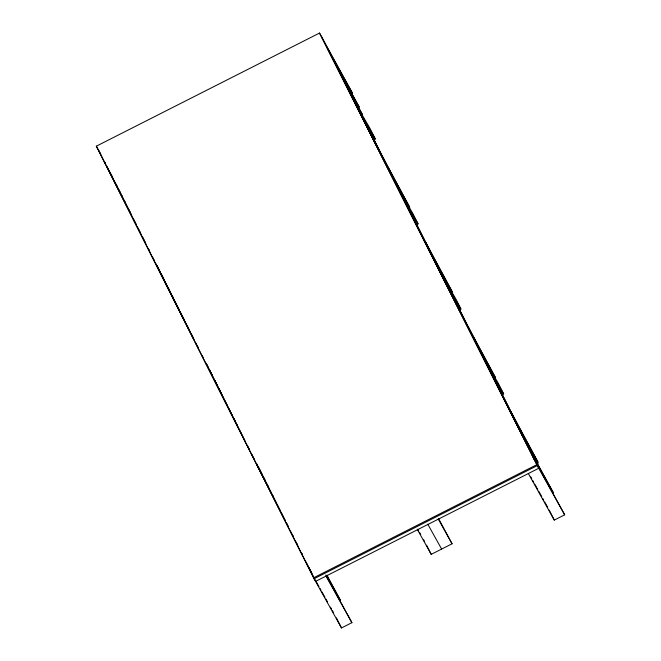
<?xml version="1.0" encoding="UTF-8"?>
<svg xmlns="http://www.w3.org/2000/svg" width="661" height="661" viewBox="0 0 661 661"><rect width="100%" height="100%" fill="white"/><g stroke="black" fill="none" stroke-linecap="round" stroke-linejoin="round"><path stroke-width="0.99" d="M319.519 33.05L537.286 465.6L314.091 578.739L96.324 146.18L319.519 33.05L352.487 93.251L326.575 46.691M373.581 139.851L375.316 138.967L370.234 128.862L358.031 107.85M416.314 224.74L418.049 223.856L412.96 213.751L400.756 192.748M459.18 309.918L460.915 309.034L455.834 298.929L443.63 277.917M501.914 394.807L503.649 393.923L498.559 383.818L486.356 362.815M417.372 529.478L431.212 554.356L452.05 543.796L438.573 518.621M528.354 473.54L554.265 520.1L564.676 514.82L536.782 464.691L313.587 577.821L341.481 627.95L351.9 622.67L325.898 574.996M363.112 117.964L375.316 138.967M405.837 202.853L418.049 223.856M448.712 288.031L460.915 309.034M491.445 372.92L503.649 393.923M328.071 49.6L333.119 59.226M332.954 58.928L359.287 107.198L338.027 69M341.679 75.784L339.523 71.909L526.586 443.457M344.406 81.229L362.286 114.312L349.471 91.301M350.966 94.209L353.123 98.084M390.948 173.636L393.105 177.512L352.957 97.787M393.7 179.106L395.856 182.973M433.674 258.525L435.83 262.4L395.683 182.676M436.574 264.276L438.73 268.151M476.548 343.703L478.704 347.579L438.557 267.845M479.299 349.173L481.456 353.04M519.273 428.592L521.43 432.468L481.282 352.743M520.1 430.286L537.971 463.369L525.165 440.358M521.992 434.674L522.892 436.293M526.073 442.54L528.23 446.415L341.506 75.478M526.9 444.242L553.232 492.511L531.965 454.314M532.873 456.495L535.03 460.37L532.138 454.611M533.7 458.189L564.676 514.82M530.758 476.895L531.75 478.688M532.749 480.481L533.749 482.274M534.741 484.059L537.732 489.429M538.732 491.222L541.723 496.593M542.714 498.386L543.714 500.179M544.705 501.972L547.696 507.342M438.202 518.926L452.05 543.796M427.783 524.206L441.631 549.076M417.735 529.18L418.727 530.957M419.718 532.733L420.71 534.509M423.676 539.847L424.659 541.623M96.324 146.18L100.803 154.228M104.372 161.614L105.372 163.407M104.876 162.73L105.38 163.647M109.759 172.058L112.725 177.388M114.824 182.13L117.303 186.576M326.972 575.186L340.448 600.362L326.6 575.491M325.989 576.111L351.9 622.67M308.77 567.444L311.736 572.773M309.679 569.625L311.67 573.194M310.496 571.319L314.983 579.383M315.983 581.168L318.974 586.547M319.965 588.331L320.965 590.124M321.965 591.917L324.956 597.288M325.947 599.081L327.443 601.766M330.434 607.137L331.434 608.921M332.425 610.714L333.425 612.507M382.777 157.029L409.729 207.339L387.867 167.134M425.502 241.918L452.455 292.228L430.592 252.023M468.376 327.096L495.329 377.406L473.466 337.201M511.11 411.985L538.062 462.295L516.191 422.09M328.575 50.509L534.865 460.064M321.502 36.619L538.765 468.261L315.57 581.391L98.307 149.75M549.192 510.028L554.265 520.1M426.609 545.201L431.212 554.356M336.416 617.878L341.481 627.95M118.897 189.732L120.798 193.541M121.665 195.276L122.591 197.11M124.342 200.597L125.276 202.44M128.986 209.818L129.911 211.66M157.293 266.053L159.615 270.663M161.317 273.985L164.25 279.884M167.968 287.262L168.894 289.105M172.604 296.483L173.537 298.326M206.951 364.707L207.876 366.549M209.562 369.83L212.52 375.77M214.842 380.381L217.155 384.991M218.89 388.371L221.799 394.212M258.459 467.046L262.078 474.168M263.103 476.267L265.425 480.877M267.135 484.216L268.672 487.331M272.382 494.709L273.307 496.551M116.328 185.039L131.217 214.536M133.497 219.155L135.86 223.749M138.132 228.375L140.454 232.986M142.776 237.596L145.098 242.199M148.808 249.577L149.741 251.42M153.451 258.798L154.377 260.641M156.698 265.251L179.478 310.422M180.362 312.273L184.122 319.635M186.402 324.262L188.716 328.872M191.037 333.475L193.359 338.085M195.681 342.695L198.003 347.306M206.819 364.822L223.104 397.087M223.988 398.938L227.748 406.308M228.632 408.159L232.341 415.538M233.267 417.38L236.985 424.759M239.299 429.361L241.62 433.971M243.942 438.582L244.917 440.416M248.586 447.803L249.552 449.637M253.221 457.024L254.155 458.866M256.476 463.477L275.968 502.203M276.893 504.046L280.603 511.424M281.536 513.267L285.246 520.637M286.172 522.487L288.535 527.081M292.203 534.468L293.178 536.302M296.847 543.689L297.772 545.532L295.45 540.979M301.49 552.91L302.416 554.753M107.032 166.605L131.886 216.015M132.811 217.857L136.513 225.219M137.447 227.062L141.148 234.424M142.074 236.266L145.784 243.628M148.097 248.23L149.031 250.073M152.732 257.443L153.658 259.277M155.979 263.888L186.096 323.725M187.022 325.559L190.732 332.929M191.657 334.772L193.97 339.374M197.68 346.736L198.606 348.578M202.316 355.94L203.241 357.783M205.554 362.385L235.68 422.222M236.605 424.065L238.918 428.667M241.232 433.269L243.554 437.871M247.264 445.241L248.189 447.076M251.891 454.446L252.816 456.288M256.526 463.65L285.255 520.728M286.18 522.562L288.502 527.172M290.815 531.774L293.129 536.377M301.474 552.943L302.399 554.786M306.002 561.949L311.835 573.5"/></g></svg>
